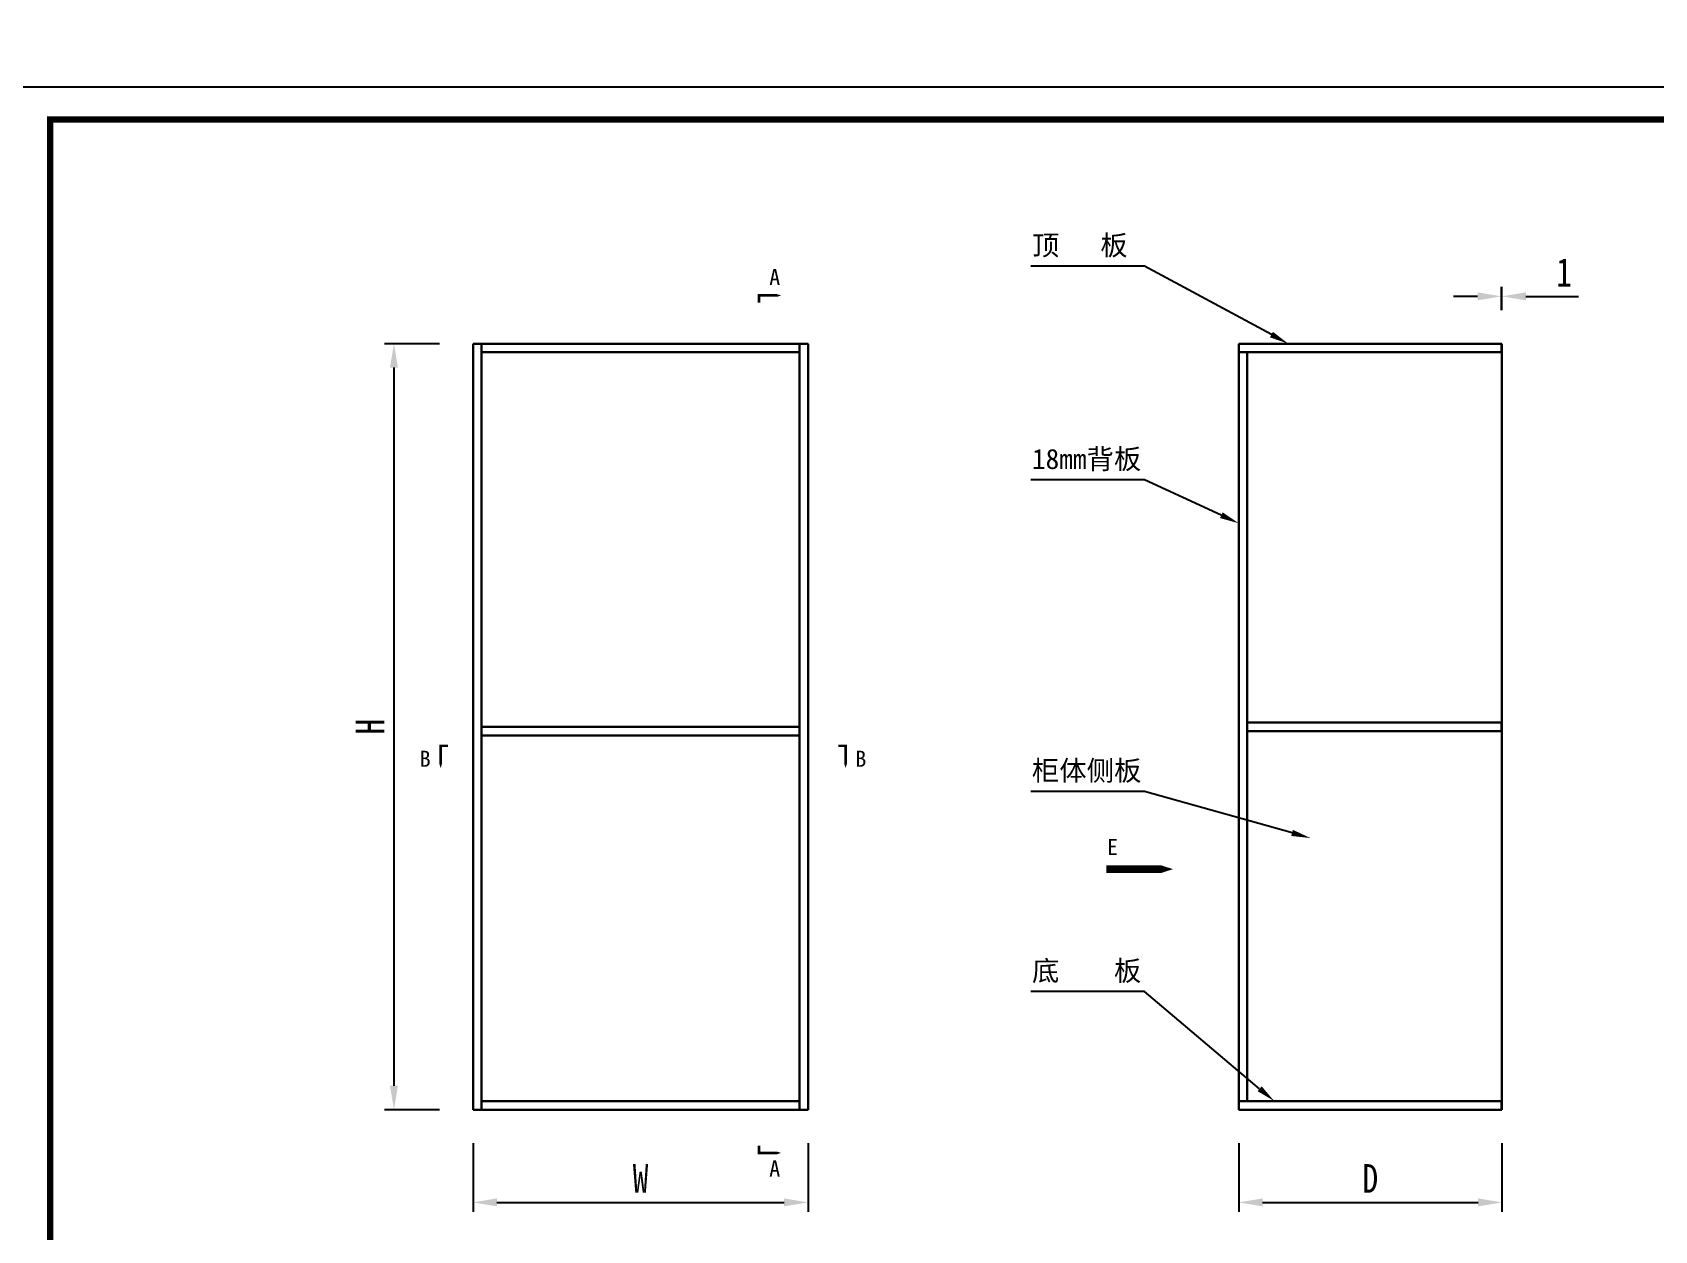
# Model space of a CAD drawing. Header units: millimetres. Extents: x 0 to 1097966, y -63096 to 223085.
# Drawn here: x 338555.3 to 338894.1, y -55028.7 to -54778.5 of the extents above; entities that cross this region are included whole.
import ezdxf
from ezdxf import colors
from ezdxf.entities.mleader import LeaderData, LeaderLine
from ezdxf.math import Vec2, Vec3

# ---------------------------------------------------------------- set-up
doc = ezdxf.new("R2010")
doc.units = ezdxf.units.MM
doc.styles.get("Standard").update_dxf_attribs({"font": 'arial.ttf'})
doc.styles.add('TEXT', font='', dxfattribs={"width": 0.8})
doc.styles.add('宋体', font='')
doc.styles.add('尺寸字体', font='', dxfattribs={"width": 0.75})
doc.styles.get('TEXT').set_extended_font_data('SimSun')
doc.styles.get('宋体').set_extended_font_data('SimSun')
doc.styles.get('尺寸字体').set_extended_font_data('SimHei')
doc.dimstyles.new('副本 (2) (2) ISO-25', dxfattribs={"dimtxt": 18, "dimasz": 13, "dimexe": 6, "dimexo": 12, "dimgap": 6, "dimtad": 1, "dimtxsty": 'TEXT', "dimcen": 2.5, "dimclrd": 5, "dimclre": 5, "dimclrt": 5, "dimadec": 0, "dimazin": 0, "dimtfac": 1, "dimtmove": 0, "dimatfit": 3, "dimldrblk": 'BOXFILLED', "dimfxl": 1.25, "dimarcsym": 0})
doc.dimstyles.new('副本 廖志利标注1', dxfattribs={"dimscale": 20, "dimtxt": 0.3, "dimasz": 0.1, "dimexe": 0.1, "dimexo": 0.2, "dimgap": 0.1, "dimtad": 1, "dimdec": 0, "dimzin": 0, "dimdsep": 46, "dimtxsty": '尺寸字体', "dimblk": 'ARCHTICK', "dimcen": 0.09, "dimclrd": 6, "dimclre": 6, "dimclrt": 2, "dimadec": 0, "dimazin": 0, "dimtfac": 1, "dimtdec": 0, "dimtix": 1, "dimtmove": 1, "dimatfit": 3, "dimldrblk": 'ARCHTICK', "dimfxl": 0.7, "dimfxlon": 1, "dimtolj": 1, "dimtzin": 0, "dimarcsym": 0})

# ---------------------------------------------------------------- blocks, each defined once
blk = doc.blocks.new('*D400')
at = {"color": 5, "lineweight": -2, "transparency": 16777216}
for p, q in [((338647.29, -55010.47), (338647.29, -55024.82)), ((338717.29, -55010.47), (338717.29, -55024.82)), ((338652.29, -55022.82), (338712.29, -55022.82))]:
    blk.add_line(p, q, dxfattribs=at)
at = {"color": 5, "lineweight": 5, "transparency": 16777216}
for points in [[(338652.29, -55021.98), (338652.29, -55023.65), (338647.29, -55022.82)], [(338712.29, -55021.98), (338712.29, -55023.65), (338717.29, -55022.82)]]:
    blk.add_solid(points, dxfattribs=at)
at = {"layer": 'Defpoints', "color": 0, "lineweight": 5, "transparency": 16777216}
for p in [(338647.29, -55003.47), (338717.29, -55003.47), (338717.29, -55022.82)]:
    blk.add_point(p, dxfattribs=at)
at = {"color": 5, "transparency": 16777216, "insert": (338682.29, -55017.82), "char_height": 6, "attachment_point": 5, "style": 'TEXT'}
blk.add_mtext('W', dxfattribs=at)
blk = doc.blocks.new('_BoxFilled')
at = {"color": 0, "linetype": 'ByBlock', "lineweight": -2}
blk.add_line((-0.5, 0), (-1, 0), dxfattribs=at)
at = {"color": 0, "linetype": 'ByBlock'}
blk.add_solid([(-0.5, 0.5), (0.5, 0.5), (-0.5, -0.5), (0.5, -0.5)], dxfattribs=at)
blk = doc.blocks.new('*D401')
at = {"color": 5, "lineweight": -2, "transparency": 16777216}
for p, q in [((338807.25, -55010.47), (338807.25, -55024.82)), ((338862.25, -55010.47), (338862.25, -55024.82)), ((338812.25, -55022.82), (338857.25, -55022.82))]:
    blk.add_line(p, q, dxfattribs=at)
at = {"color": 5, "lineweight": 5, "transparency": 16777216}
for points in [[(338812.25, -55021.98), (338812.25, -55023.65), (338807.25, -55022.82)], [(338857.25, -55021.98), (338857.25, -55023.65), (338862.25, -55022.82)]]:
    blk.add_solid(points, dxfattribs=at)
at = {"layer": 'Defpoints', "color": 0, "lineweight": 5, "transparency": 16777216}
for p in [(338807.25, -55003.47), (338862.25, -55003.47), (338862.25, -55022.82)]:
    blk.add_point(p, dxfattribs=at)
at = {"color": 5, "transparency": 16777216, "insert": (338834.75, -55017.82), "char_height": 6, "attachment_point": 5, "style": 'TEXT'}
blk.add_mtext('D', dxfattribs=at)
blk = doc.blocks.new('*D398')
at = {"color": 5, "lineweight": -2, "transparency": 16777216}
for p, q in [((338640.29, -54843.47), (338628.78, -54843.47)), ((338630.78, -54848.47), (338630.78, -54998.47)), ((338640.29, -55003.47), (338628.78, -55003.47))]:
    blk.add_line(p, q, dxfattribs=at)
at = {"color": 5, "lineweight": 5, "transparency": 16777216}
for points in [[(338629.94, -54848.47), (338631.61, -54848.47), (338630.78, -54843.47)], [(338629.94, -54998.47), (338631.61, -54998.47), (338630.78, -55003.47)]]:
    blk.add_solid(points, dxfattribs=at)
at = {"layer": 'Defpoints', "color": 0, "lineweight": 5, "transparency": 16777216}
for p in [(338647.29, -54843.47), (338630.78, -55003.47), (338647.29, -55003.47)]:
    blk.add_point(p, dxfattribs=at)
at = {"color": 5, "transparency": 16777216, "insert": (338625.78, -54923.47), "char_height": 6, "attachment_point": 5, "rotation": 90, "style": 'TEXT'}
blk.add_mtext('H', dxfattribs=at)
blk = doc.blocks.new('*D402')
at = {"color": 5, "lineweight": -2, "transparency": 16777216}
for p, q in [((338862.15, -54836.47), (338862.15, -54831.58)), ((338862.25, -54836.47), (338862.25, -54831.58)), ((338857.15, -54833.58), (338852.15, -54833.58)), ((338862.15, -54833.58), (338862.25, -54833.58)), ((338867.25, -54833.58), (338878.2, -54833.58))]:
    blk.add_line(p, q, dxfattribs=at)
at = {"color": 5, "lineweight": 5, "transparency": 16777216}
for points in [[(338857.15, -54832.75), (338857.15, -54834.42), (338862.15, -54833.58)], [(338867.25, -54832.75), (338867.25, -54834.42), (338862.25, -54833.58)]]:
    blk.add_solid(points, dxfattribs=at)
at = {"layer": 'Defpoints', "color": 0, "lineweight": 5, "transparency": 16777216}
for p in [(338862.25, -54833.58), (338862.15, -54843.47), (338862.25, -54843.47)]:
    blk.add_point(p, dxfattribs=at)
at = {"color": 5, "transparency": 16777216, "insert": (338875.22, -54828.58), "char_height": 6, "attachment_point": 5, "style": 'TEXT'}
blk.add_mtext('1', dxfattribs=at)
blk = doc.blocks.new('_ArchTick')
at = {"color": 0, "linetype": 'ByBlock', "const_width": 0.15}
blk.add_lwpolyline([(-0.5, -0.5), (0.5, 0.5)], dxfattribs=at)
blk = doc.blocks.new('*D688')
at = {"color": 6, "lineweight": -2, "transparency": 16777216}
for p, q in [((338635.65, -56752.55), (338635.65, -56768.55)), ((338632.65, -56754.61), (338632.65, -56768.55)), ((338632.65, -56766.55), (338630.65, -56766.55)), ((338632.65, -56766.55), (338635.65, -56766.55)), ((338635.65, -56766.55), (338637.65, -56766.55))]:
    blk.add_line(p, q, dxfattribs=at)
at = {"layer": 'Defpoints', "color": 0, "lineweight": 13, "transparency": 16777216}
for p in [(338635.65, 0, 0), (338632.65, -56750.61, 0), (338635.65, -56766.55)]:
    blk.add_point(p, dxfattribs=at)
at = {"color": 6, "lineweight": -2, "transparency": 16777216, "xscale": 2, "yscale": 2, "zscale": 2}
blk.add_blockref('_ArchTick', (338632.65, -56766.55), dxfattribs=at)
at = {"color": 6, "lineweight": -2, "transparency": 16777216, "xscale": 2, "yscale": 2, "zscale": 2, "rotation": 180}
blk.add_blockref('_ArchTick', (338635.65, -56766.55), dxfattribs=at)
at = {"color": 2, "transparency": 16777216, "insert": (338634.15, -56761.55), "char_height": 6, "attachment_point": 5, "style": '尺寸字体'}
blk.add_mtext('\\A1;3', dxfattribs=at)
blk = doc.blocks.new('*D689')
at = {"color": 6, "lineweight": -2, "transparency": 16777216}
for p, q in [((338635.65, -4), (338635.65, -17.94)), ((338635.65, -15.94), (338633.65, -15.94)), ((338635.65, -15.94), (338642.65, -15.94)), ((338642.65, -29.94), (338642.65, -13.94)), ((338642.65, -15.94), (338644.65, -15.94))]:
    blk.add_line(p, q, dxfattribs=at)
at = {"layer": 'Defpoints', "color": 0, "lineweight": 13, "transparency": 16777216}
for p in [(338635.65, 0, 0), (338642.65, -15.94), (338642.65, -56750.61, 0)]:
    blk.add_point(p, dxfattribs=at)
at = {"color": 6, "lineweight": -2, "transparency": 16777216, "xscale": 2, "yscale": 2, "zscale": 2}
blk.add_blockref('_ArchTick', (338635.65, -15.94), dxfattribs=at)
at = {"color": 6, "lineweight": -2, "transparency": 16777216, "xscale": 2, "yscale": 2, "zscale": 2, "rotation": 180}
blk.add_blockref('_ArchTick', (338642.65, -15.94), dxfattribs=at)
at = {"color": 2, "transparency": 16777216, "insert": (338639.15, -10.94), "char_height": 6, "attachment_point": 5, "style": '尺寸字体'}
blk.add_mtext('\\A1;7', dxfattribs=at)

msp = doc.modelspace()

# ---------------------------------------------------------------- linework, layer by layer
at = {"lineweight": 30}
for p, q in [((338647.292, -54843.468), (338647.292, -55003.468)), ((338647.292, -54843.468), (338717.292, -54843.468)), ((338649.092, -54843.468), (338649.092, -55003.468)), ((338649.092, -54845.268), (338715.492, -54845.268)), ((338715.492, -54843.468), (338715.492, -55003.468)), ((338717.292, -54843.468), (338717.292, -55003.468)), ((338807.251, -54843.468), (338862.251, -54843.468)), ((338807.251, -54843.468), (338807.251, -55003.468)), ((338807.251, -54845.268), (338862.151, -54845.268)), ((338809.051, -54845.268), (338809.051, -55001.668)), ((338862.151, -54843.468), (338862.151, -54845.268)), ((338862.251, -54843.468), (338862.251, -55003.468)), ((338715.492, -54923.468), (338649.092, -54923.468)), ((338862.151, -54922.568), (338809.051, -54922.568)), ((338862.151, -54922.568), (338862.151, -54924.368)), ((338715.492, -54925.268), (338649.092, -54925.268)), ((338862.151, -54924.368), (338809.051, -54924.368)), ((338647.292, -55003.468), (338717.292, -55003.468)), ((338649.092, -55001.668), (338715.492, -55001.668)), ((338807.251, -55001.668), (338862.151, -55001.668)), ((338807.251, -55003.468), (338862.251, -55003.468)), ((338862.151, -55001.668), (338862.151, -55003.468))]:
    msp.add_line(p, q, dxfattribs=at)
msp.add_lwpolyline([(338552.218, -55190.838), (339119.218, -55190.838), (339119.218, -54789.888), (338552.218, -54789.888)], close=True)
at = {"const_width": 1.35}
msp.add_lwpolyline([(338558.968, -55184.088), (339112.468, -55184.088), (339112.468, -54796.638), (338558.968, -54796.638)], close=True, dxfattribs=at)
for points in [[(338711.657, -54833.393, 0, 1.08, 0), (338709.974, -54833.393, 0.54, 0.54, 0), (338707.026, -54833.393, 0.54, 0.54, 0), (338707.026, -54834.908, 0.54, 0.54, 0)], [(338640.529, -54932.088, 0, 1.08, 0), (338640.529, -54930.404, 0.54, 0.54, 0), (338640.529, -54927.456, 0.54, 0.54, 0), (338642.044, -54927.456, 0.54, 0.54, 0)], [(338725.123, -54932.088, 0, 1.08, 0), (338725.123, -54930.404, 0.54, 0.54, 0), (338725.123, -54927.456, 0.54, 0.54, 0), (338723.608, -54927.456, 0.54, 0.54, 0)], [(338793.524, -54953.218, 0, 3.24, 0), (338788.475, -54953.218, 1.62, 1.62, 0), (338779.629, -54953.218, 1.62, 1.62, 0), (338779.629, -54953.218, 1.62, 1.62, 0)], [(338711.657, -55012.492, 0, 1.08, 0), (338709.974, -55012.492, 0.54, 0.54, 0), (338707.026, -55012.492, 0.54, 0.54, 0), (338707.026, -55010.977, 0.54, 0.54, 0)]]:
    msp.add_lwpolyline(points, format="xyseb")

# ---------------------------------------------------------------- texts
at = {"color": 4, "attachment_point": 4, "style": '宋体'}
for s, insert, char_height, width in [('顶   板', (338764.055, -54823.145), 4.1923, 31.34167), ('{\\C256;A}', (338709.18, -54829.562), 3.3539, 4.17765), ('18mm背板', (338764.055, -54867.776), 4.1923, 31.34167), ('{\\C256;B}', (338636.158, -54930.16), 3.3539, 4.17765), ('{\\C256;B}', (338727.171, -54930.16), 3.3539, 4.17765), ('柜体侧板', (338764.055, -54932.866), 4.1923, 31.34167), ('{\\C256;E}', (338779.733, -54948.562), 3.3539, 4.17765), ('底    板', (338764.055, -54974.68), 4.1923, 31.34167), ('{\\C256;A}', (338709.18, -55015.737), 3.3539, 4.17765)]:
    msp.add_mtext(s, dxfattribs=dict(at, insert=insert, char_height=char_height, width=width))

# ---------------------------------------------------------------- dimensions: what is measured, and where the dimension line sits
at = {"color": 2}
for base, p1, p2, picture, middle in [((338635.651, -56766.552, 0), (338632.651, -56750.61, 0), (338635.651, 0, 0), '*D688', (338634.151, -56761.552, 0)), ((338642.651, -15.942, 0), (338635.651, 0, 0), (338642.651, -56750.61, 0), '*D689', (338639.151, -10.942, 0))]:
    dim = msp.add_linear_dim(base=base, p1=p1, p2=p2, dimstyle='副本 廖志利标注1', dxfattribs=at)
    dim.commit()
    dim.dimension.update_dxf_attribs({"geometry": picture, "text_midpoint": middle})
for base, p1, p2, text, picture, middle in [((338862.251, -54833.583), (338862.151, -54843.468), (338862.251, -54843.468), '1', '*D402', (338875.225, -54828.583)), ((338717.292, -55022.815), (338647.292, -55003.468), (338717.292, -55003.468), 'W', '*D400', (338682.292, -55017.815)), ((338862.251, -55022.815), (338807.251, -55003.468), (338862.251, -55003.468), 'D', '*D401', (338834.751, -55017.815))]:
    dim = msp.add_linear_dim(base=base, p1=p1, p2=p2, text=text, dimstyle='副本 (2) (2) ISO-25', override={"dimtxt": 6, "dimasz": 5, "dimexe": 2, "dimexo": 7, "dimgap": 2, "dimfxl": 30, "dimfxlon": 1})
    dim.commit()
    dim.dimension.update_dxf_attribs({"geometry": picture, "text_midpoint": middle})
dim = msp.add_linear_dim(base=(338630.778, -55003.468), p1=(338647.292, -54843.468), p2=(338647.292, -55003.468), angle=90, text='H', dimstyle='副本 (2) (2) ISO-25', override={"dimtxt": 6, "dimasz": 5, "dimexe": 2, "dimexo": 7, "dimgap": 2, "dimfxl": 30, "dimfxlon": 1})
dim.commit()
dim.dimension.update_dxf_attribs({"geometry": '*D398', "text_midpoint": (338625.778, -54923.468)})

# ---------------------------------------------------------------- leaders
at = {"color": 4}
ml = msp.add_multileader_mtext('Standard', dxfattribs=at)
ml.set_content('', color=4)
ml.set_leader_properties()
ml.build(insert=Vec2(0, 0))
ctx = ml.context
ctx.base_point, ctx.plane_origin = Vec3(338759.821, -54827.26), Vec3(338809.311, -54804.963)
ctx.text_align_type = 2
notes = []
notes.append((ctx, [(0, (1, 1, 0), (338787.6, -54827.26), (-1, 0), 23.779, [(0, [(338817.598, -54843.468)], 0, [])])]))
ctx.mtext.insert, ctx.mtext.alignment, ctx.mtext.flow_direction = Vec3(338761.821, -54825.26), 3, 5
ml = msp.add_multileader_mtext('Standard', dxfattribs=at)
ml.set_content('', color=4)
ml.set_leader_properties()
ml.build(insert=Vec2(0, 0))
ctx = ml.context
ctx.base_point, ctx.plane_origin = Vec3(338759.821, -54871.891), Vec3(338809.311, -54849.594)
ctx.text_align_type = 2
notes.append((ctx, [(0, (1, 1, 0), (338787.6, -54871.891), (-1, 0), 23.779, [(0, [(338807.251, -54880.969)], 0, [])])]))
ctx.mtext.insert, ctx.mtext.alignment, ctx.mtext.flow_direction = Vec3(338761.821, -54869.891), 3, 5
ml = msp.add_multileader_mtext('Standard', dxfattribs=at)
ml.set_content('', color=4)
ml.set_leader_properties()
ml.build(insert=Vec2(0, 0))
ctx = ml.context
ctx.base_point, ctx.plane_origin = Vec3(338759.821, -54936.98), Vec3(338809.311, -54914.683)
ctx.text_align_type = 2
notes.append((ctx, [(0, (1, 1, 0), (338787.6, -54936.98), (-1, 0), 23.779, [(0, [(338822.248, -54946.728)], 0, [])])]))
ctx.mtext.insert, ctx.mtext.alignment, ctx.mtext.flow_direction = Vec3(338761.821, -54934.98), 3, 5
ml = msp.add_multileader_mtext('Standard', dxfattribs=at)
ml.set_content('', color=4)
ml.set_leader_properties()
ml.build(insert=Vec2(0, 0))
ctx = ml.context
ctx.base_point, ctx.plane_origin = Vec3(338759.821, -54978.795), Vec3(338809.311, -54956.498)
ctx.text_align_type = 2
notes.append((ctx, [(0, (1, 1, 0), (338787.6, -54978.795), (-1, 0), 23.779, [(0, [(338814.681, -55001.668)], 0, [])])]))
ctx.mtext.insert, ctx.mtext.alignment, ctx.mtext.flow_direction = Vec3(338761.821, -54976.795), 3, 5
for ctx, leaders in notes:
    for number, flags, end, landing, length, lines in leaders:
        leader = LeaderData()
        leader.index, (leader.has_last_leader_line, leader.has_dogleg_vector, leader.attachment_direction) = number, flags
        leader.last_leader_point, leader.dogleg_vector, leader.dogleg_length = Vec3(end), Vec3(landing), length
        for number, points, colour, breaks in lines:
            line = LeaderLine()
            line.index, line.vertices, line.color, line.breaks = number, Vec3.list(points), colors.encode_raw_color(colour), breaks
            leader.lines.append(line)
        ctx.leaders.append(leader)

doc.saveas('drawing.dxf')
